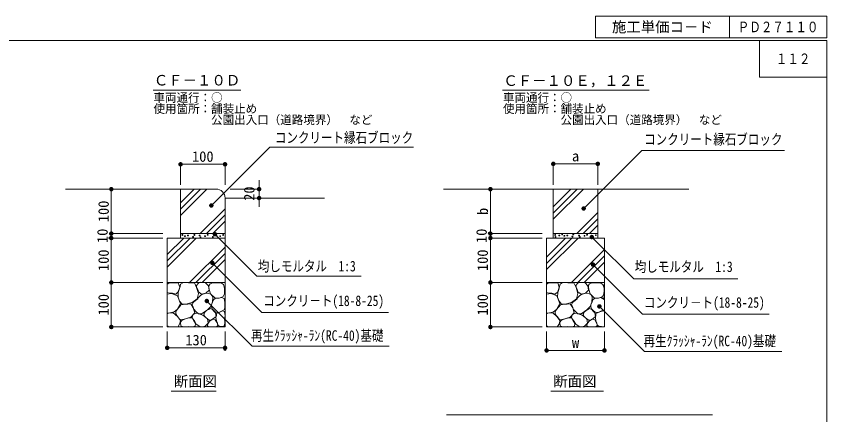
# Model space of a CAD drawing. Units: millimetres at full size, sheet at 1:10; some dimension numbers follow another scale. Extents: x 167 to 2905, y 2168 to 4034.
# Drawn here: x 1083 to 2905, y 3138 to 4034 of the extents above; entities that cross this region are included whole.
import ezdxf
from ezdxf.enums import TextEntityAlignment as Align

# ---------------------------------------------------------------- set-up
doc = ezdxf.new("R2010")
doc.units = ezdxf.units.MM
doc.header["$LTSCALE"] = 10
doc.header["$PDMODE"] = 32
doc.header["$PDSIZE"] = 5
doc.linetypes.add('USER1', pattern=[50, 37.5, -12.5])
doc.layers.add('_0-0_', color=4, linetype='Continuous', lineweight=13)
doc.layers.add('寸法', color=1, linetype='Continuous', lineweight=13)
doc.styles.add('ＭＳ ゴシック', font='')
doc.styles.get('ＭＳ ゴシック').set_extended_font_data('MS Gothic')

# ---------------------------------------------------------------- blocks, each defined once
blk = doc.blocks.new('filled_dot')
at = {"color": 0, "linetype": 'Continuous', "lineweight": -2, "const_width": 1.25}
blk.add_lwpolyline([(-0.625, 0, 1), (0.625, 0, 1)], format="xyb", close=True, dxfattribs=at)

msp = doc.modelspace()

# ---------------------------------------------------------------- linework, layer by layer
at = {"layer": '_0-0_', "color": 7}
for p, q in [((2385.14, 4034.35), (2905.25, 4034.35)), ((2385.14, 4034.35), (2385.14, 3985.97)), ((2686.34, 4034.35), (2686.34, 3985.97)), ((2905.25, 4034.35), (2905.25, 3985.97)), ((2385.14, 3985.97), (2905.25, 3985.97)), ((2753.9, 3979.49), (2753.9, 3897.49)), ((2905.25, 3897.49), (2753.9, 3897.49)), ((1391.32, 3868.22), (1588.36, 3868.22)), ((2176.73, 3868.22), (2506.06, 3868.22)), ((1532.79, 3645.45), (1194.26, 3645.45)), ((1452.79, 3645.45), (1452.79, 3535.45)), ((2595.48, 3645.45), (2043.95, 3645.45)), ((2290.54, 3645.45), (2290.54, 3535.45)), ((2390.54, 3645.45), (2390.54, 3535.45)), ((1552.79, 3625.45), (1552.79, 3545.45)), ((1552.79, 3625.45), (1776.48, 3625.45)), ((1422.79, 3535.45), (1552.55, 3535.45)), ((1422.79, 3535.45), (1422.79, 3335.45)), ((1452.79, 3545.45), (1552.79, 3545.45)), ((1552.79, 3545.45), (1552.79, 3335.45)), ((2275.54, 3535.45), (2275.54, 3335.45)), ((2275.54, 3535.45), (2405.54, 3535.45)), ((2290.54, 3545.45), (2390.54, 3545.45)), ((2405.54, 3535.45), (2405.54, 3335.45)), ((1422.79, 3435.45), (1552.79, 3435.45)), ((2275.54, 3435.45), (2405.54, 3435.45)), ((1422.79, 3335.45), (1552.79, 3335.45)), ((2275.54, 3335.45), (2405.54, 3335.45)), ((1431.81, 3191.3), (1532.86, 3191.3)), ((2284.74, 3191.3), (2403.1, 3191.3)), ((2050.45, 3138), (2648.16, 3138))]:
    msp.add_line(p, q, dxfattribs=at)
at = {"layer": '_0-0_'}
for p, q in [((1452.79, 3614.66), (1483.58, 3645.45)), ((1452.79, 3600.52), (1497.73, 3645.45)), ((2290.54, 3591.69), (2344.3, 3645.45)), ((2290.54, 3605.83), (2330.16, 3645.45)), ((1496.72, 3545.45), (1552.79, 3601.52)), ((2343.3, 3545.45), (2390.54, 3592.7)), ((1510.86, 3545.45), (1552.79, 3587.38)), ((2357.44, 3545.45), (2390.54, 3578.56)), ((1422.79, 3484.15), (1474.1, 3535.45)), ((1422.79, 3470), (1488.24, 3535.45)), ((1422.79, 3498.29), (1459.95, 3535.45)), ((2275.54, 3492.71), (2318.28, 3535.45)), ((2275.54, 3478.57), (2332.43, 3535.45)), ((2275.54, 3464.42), (2346.57, 3535.45)), ((1473.09, 3435.45), (1552.79, 3515.15)), ((1487.23, 3435.45), (1552.79, 3501.01)), ((2331.42, 3435.45), (2405.54, 3509.57)), ((1501.38, 3435.45), (1552.79, 3486.87)), ((2345.56, 3435.45), (2405.54, 3495.43)), ((2359.71, 3435.45), (2405.54, 3481.29)), ((2405.14, 3420.41), (2405.54, 3418.03)), ((2405.54, 3336.11), (2398.67, 3336.33))]:
    msp.add_line(p, q, dxfattribs=at)
at = {"layer": '_0-0_', "linetype": 'USER1'}
for p, q in [((1452.79, 3586.37), (1511.87, 3645.45)), ((2290.54, 3577.55), (2358.44, 3645.45)), ((1525.01, 3545.45), (1552.79, 3573.24)), ((2371.58, 3545.45), (2390.54, 3564.41))]:
    msp.add_line(p, q, dxfattribs=at)
at = {"layer": '_0-0_', "color": 1}
for p, q in [((1297.15, 3515.45), (1297.15, 3565.45)), ((1412.79, 3545.45), (1297.15, 3545.45)), ((1297.15, 3435.45), (1297.15, 3535.45)), ((1412.79, 3535.45), (1297.15, 3535.45)), ((1412.79, 3535.45), (1297.15, 3535.45)), ((1362.79, 3435.45), (1297.15, 3435.45))]:
    msp.add_line(p, q, dxfattribs=at)
at = {"layer": '_0-0_', "color": 6}
msp.add_lwpolyline([(2905.25, 3979.49), (167.12, 3979.49), (167.12, 2167.67), (2905.25, 2167.67)], close=True, dxfattribs=at)
at = {"layer": '_0-0_', "color": 1}
for points in [[(1521.96, 3608.61), (1529.03, 3615.69), (1653.12, 3739.85), (1976.39, 3739.85)], [(2358.83, 3601.87), (2365.9, 3608.94), (2489.46, 3732.5), (2810.23, 3732.5)], [(1529.96, 3544.01), (1537.03, 3536.94), (1624.12, 3449.85), (1858.51, 3449.85)], [(2377.06, 3537.74), (2384.13, 3530.67), (2471.22, 3443.58), (2705.62, 3443.58)], [(1524.25, 3479.59), (1531.32, 3472.52), (1635.67, 3368.17), (1920.11, 3368.17)], [(2379.78, 3475.71), (2386.85, 3468.64), (2491.2, 3364.29), (2775.64, 3364.29)], [(1511.79, 3393.95), (1518.86, 3386.88), (1613.52, 3292.21), (1921.71, 3292.21)], [(2394.11, 3381.79), (2401.18, 3374.72), (2495.85, 3280.06), (2804.03, 3280.06)]]:
    msp.add_lwpolyline(points, dxfattribs=at)
at = {"layer": '_0-0_'}
for points in [[(1422.79, 3431.86), (1426.45, 3434.16), (1432.78, 3434.92), (1447.72, 3434.92), (1451.26, 3425.06), (1447.72, 3414.18), (1442.15, 3409.63), (1434.81, 3411.15)], [(2275.54, 3431.86), (2279.21, 3434.16), (2285.53, 3434.92), (2300.47, 3434.92), (2304.01, 3425.06), (2300.47, 3414.18), (2294.9, 3409.63), (2287.56, 3411.15)], [(2405.54, 3431.31), (2403.73, 3428.06), (2405.35, 3423.43), (2405.14, 3420.41)], [(1434.81, 3411.15), (1427.72, 3411.4), (1422.79, 3413.13)], [(1422.79, 3408.92), (1432.71, 3410.9), (1445.69, 3405.33), (1452.52, 3388.39), (1444.91, 3374.9), (1438.36, 3369.84), (1432.71, 3367.76)], [(2287.56, 3411.15), (2280.47, 3411.4), (2275.54, 3413.13)], [(2275.54, 3408.92), (2285.46, 3410.9), (2298.44, 3405.33), (2305.28, 3388.39), (2297.67, 3374.9), (2291.12, 3369.84), (2285.46, 3367.76)], [(2405.54, 3396.21), (2404.35, 3398.38), (2402.13, 3403.62), (2404.55, 3409.46), (2405.54, 3410.56)], [(2399.07, 3371.59), (2393.02, 3368.77), (2387.78, 3367.76), (2384.35, 3368.56), (2380.12, 3372.39), (2376.69, 3376.02), (2374.88, 3380.65), (2375.28, 3385.29), (2376.89, 3390.12), (2379.52, 3396.77), (2383.95, 3399.99), (2392.22, 3400.19), (2397.46, 3401.61), (2404.52, 3397.58), (2405.54, 3395.57)], [(2398.67, 3336.33), (2392.62, 3337.14), (2389.39, 3339.75), (2388.39, 3344.79), (2385.97, 3349.42), (2385.16, 3356.68), (2385.97, 3361.51), (2385.97, 3365.95), (2395.04, 3369.37), (2405.54, 3372.37)], [(2405.54, 3373.96), (2404.72, 3373), (2399.07, 3371.59)], [(1432.71, 3367.76), (1424.67, 3366.86), (1422.79, 3367.1)], [(1422.79, 3364.97), (1425.3, 3366.72), (1436.5, 3366.95), (1446.07, 3359.02), (1452.37, 3350.39), (1451.44, 3343.63), (1447.47, 3336.4), (1439.3, 3335.7), (1426.47, 3335.94), (1422.79, 3337.85)], [(2285.46, 3367.76), (2277.42, 3366.86), (2275.54, 3367.1)], [(2275.54, 3364.97), (2278.05, 3366.72), (2289.25, 3366.95), (2298.82, 3359.02), (2305.12, 3350.39), (2304.19, 3343.63), (2300.22, 3336.4), (2292.05, 3335.7), (2279.22, 3335.94), (2275.54, 3337.85)]]:
    msp.add_lwpolyline(points, dxfattribs=at)
for points in [[(1450.75, 3393.19), (1447.46, 3402.3), (1447.72, 3412.67), (1449.99, 3419.75), (1451.76, 3426.83), (1453.03, 3431.38), (1457.84, 3434.67), (1463.15, 3435.68), (1470.49, 3434.92), (1477.58, 3434.42), (1483.91, 3434.42), (1488.97, 3424.55), (1493.27, 3410.9), (1490.24, 3398.5), (1478.59, 3390.16), (1464.67, 3387.12), (1456.07, 3386.87)], [(1491.5, 3419.64), (1488.87, 3425.14), (1488.39, 3428.97), (1492.22, 3433.03), (1497.72, 3435.9), (1502.98, 3435.18), (1509.2, 3434.46), (1515.42, 3427.77), (1517.09, 3418.45), (1509.92, 3411.76), (1500.11, 3409.13), (1493.17, 3414.15)], [(1517.35, 3419.89), (1516.64, 3425.14), (1517.12, 3429.21), (1519.51, 3432.31), (1525.01, 3434.7), (1532.66, 3434.94), (1539.6, 3434.7), (1544.86, 3434.22), (1549.4, 3430.88), (1551.8, 3422.75), (1551.8, 3417.5), (1551.56, 3409.85), (1548.69, 3404.35), (1541.99, 3401), (1530.27, 3400.29), (1520.46, 3409.85)], [(2303.5, 3393.19), (2300.21, 3402.3), (2300.47, 3412.67), (2302.74, 3419.75), (2304.52, 3426.83), (2305.78, 3431.38), (2310.59, 3434.67), (2315.91, 3435.68), (2323.25, 3434.92), (2330.33, 3434.42), (2336.66, 3434.42), (2341.72, 3424.55), (2346.03, 3410.9), (2342.99, 3398.5), (2331.35, 3390.16), (2317.42, 3387.12), (2308.82, 3386.87)], [(2344.25, 3419.64), (2341.62, 3425.14), (2341.14, 3428.97), (2344.97, 3433.03), (2350.47, 3435.9), (2355.73, 3435.18), (2361.95, 3434.46), (2368.17, 3427.77), (2369.84, 3418.45), (2362.67, 3411.76), (2352.86, 3409.13), (2345.93, 3414.15)], [(2370.11, 3419.89), (2369.39, 3425.14), (2369.87, 3429.21), (2372.26, 3432.31), (2377.76, 3434.7), (2385.41, 3434.94), (2392.35, 3434.7), (2397.61, 3434.22), (2402.15, 3430.88), (2404.55, 3422.75), (2404.55, 3417.5), (2404.31, 3409.85), (2401.44, 3404.35), (2394.74, 3401), (2383.02, 3400.29), (2373.21, 3409.85)], [(1487.46, 3370.17), (1482.67, 3375.19), (1481.48, 3380.21), (1479.09, 3385.47), (1481.24, 3390.49), (1486.74, 3395.27), (1491.28, 3398.61), (1493.2, 3401.96), (1497.5, 3406.5), (1500.85, 3408.65), (1507.79, 3410.8), (1514.48, 3411.28), (1521.9, 3408.41), (1525.49, 3403.16), (1524.77, 3391.44), (1520.94, 3381.89), (1513.53, 3373.76), (1500.13, 3364.68), (1493.2, 3365.39)], [(2340.21, 3370.17), (2335.43, 3375.19), (2334.23, 3380.21), (2331.84, 3385.47), (2333.99, 3390.49), (2339.49, 3395.27), (2344.04, 3398.61), (2345.95, 3401.96), (2350.25, 3406.5), (2353.6, 3408.65), (2360.54, 3410.8), (2367.24, 3411.28), (2374.65, 3408.41), (2378.24, 3403.16), (2377.52, 3391.45), (2373.69, 3381.89), (2366.28, 3373.76), (2352.88, 3364.68), (2345.95, 3365.39)], [(1546.32, 3371.59), (1540.27, 3368.77), (1535.03, 3367.76), (1531.6, 3368.56), (1527.37, 3372.39), (1523.94, 3376.02), (1522.13, 3380.65), (1522.53, 3385.29), (1524.14, 3390.12), (1526.76, 3396.77), (1531.2, 3399.99), (1539.47, 3400.19), (1544.71, 3401.61), (1550.89, 3399.42), (1552.39, 3391.07), (1552.55, 3380.99), (1551.21, 3374.62)], [(1446.96, 3358.29), (1444.42, 3361.32), (1441.89, 3365.12), (1442.15, 3370.43), (1445.18, 3374.98), (1450.25, 3380.8), (1453.79, 3385.35), (1458.85, 3386.36), (1469.23, 3386.87), (1475.56, 3387.63), (1481.38, 3378.78), (1484.67, 3367.14), (1475.56, 3357.53), (1458.85, 3352.22), (1450.75, 3352.73)], [(1513.55, 3353.59), (1510.29, 3356.26), (1506.73, 3359.67), (1505.24, 3364.86), (1507.17, 3368.86), (1510.73, 3371.68), (1515.33, 3374.94), (1519.19, 3377.16), (1524.53, 3375.09), (1527.79, 3371.23), (1531.2, 3367.23), (1532.69, 3359.23), (1527.2, 3354.63), (1520.97, 3350.78), (1517.41, 3350.78)], [(1545.92, 3336.33), (1539.87, 3337.14), (1536.64, 3339.75), (1535.64, 3344.79), (1533.22, 3349.42), (1532.41, 3356.68), (1533.22, 3361.51), (1533.22, 3365.95), (1542.29, 3369.37), (1547.1, 3371.7), (1551.39, 3370.63), (1552.92, 3360.28), (1551.75, 3353.03), (1552.14, 3346.69), (1551.36, 3337.89)], [(2299.71, 3358.29), (2297.18, 3361.32), (2294.64, 3365.12), (2294.9, 3370.43), (2297.93, 3374.98), (2303, 3380.8), (2306.54, 3385.35), (2311.6, 3386.36), (2321.98, 3386.87), (2328.31, 3387.63), (2334.13, 3378.78), (2337.42, 3367.14), (2328.31, 3357.53), (2311.6, 3352.22), (2303.5, 3352.73)], [(2366.3, 3353.59), (2363.04, 3356.26), (2359.48, 3359.67), (2357.99, 3364.86), (2359.92, 3368.86), (2363.48, 3371.68), (2368.08, 3374.94), (2371.94, 3377.16), (2377.28, 3375.09), (2380.54, 3371.23), (2383.95, 3367.23), (2385.44, 3359.23), (2379.95, 3354.63), (2373.72, 3350.78), (2370.16, 3350.78)], [(1452.75, 3342.92), (1452.51, 3346.03), (1455.62, 3350.33), (1460.17, 3352.48), (1466.39, 3354.4), (1472.84, 3355.83), (1478.82, 3356.31), (1482.65, 3349.62), (1486.48, 3343.16), (1485.28, 3337.19), (1479.78, 3335.99), (1470.45, 3336.47), (1460.88, 3335.52), (1453.95, 3337.43)], [(1484.83, 3347.71), (1481.24, 3352.73), (1479.09, 3357.51), (1480.52, 3362.53), (1484.83, 3365.63), (1490.33, 3366.35), (1495.83, 3363.96), (1502.53, 3362.05), (1513.05, 3353.45), (1514.48, 3344.12), (1508.03, 3337.19), (1501.81, 3336), (1495.83, 3336.24), (1488.18, 3341.73)], [(1519.48, 3335.81), (1515.92, 3335.81), (1513.4, 3338.33), (1513.25, 3341.29), (1515.33, 3345.15), (1518.15, 3348.7), (1521.56, 3350.93), (1525.27, 3352.85), (1530.91, 3351.22), (1534.91, 3345), (1536.84, 3338.48), (1534.02, 3336.55), (1526.46, 3335.81)], [(2305.5, 3342.92), (2305.26, 3346.03), (2308.37, 3350.33), (2312.92, 3352.48), (2319.14, 3354.4), (2325.59, 3355.83), (2331.57, 3356.31), (2335.4, 3349.62), (2339.23, 3343.16), (2338.03, 3337.19), (2332.53, 3335.99), (2323.2, 3336.47), (2313.64, 3335.52), (2306.7, 3337.43)], [(2337.58, 3347.71), (2333.99, 3352.73), (2331.84, 3357.51), (2333.27, 3362.53), (2337.58, 3365.63), (2343.08, 3366.35), (2348.58, 3363.96), (2355.28, 3362.05), (2365.8, 3353.45), (2367.24, 3344.12), (2360.78, 3337.19), (2354.56, 3336), (2348.58, 3336.24), (2340.93, 3341.73)], [(2372.23, 3335.81), (2368.67, 3335.81), (2366.15, 3338.33), (2366, 3341.29), (2368.08, 3345.15), (2370.9, 3348.7), (2374.31, 3350.93), (2378.02, 3352.85), (2383.66, 3351.22), (2387.66, 3345), (2389.59, 3338.48), (2386.77, 3336.55), (2379.21, 3335.81)]]:
    msp.add_lwpolyline(points, close=True, dxfattribs=at)
for centre in [(1456.93, 3542.41), (1462.72, 3539.59), (1469.3, 3541.22), (1480.82, 3537.94), (1483.98, 3542.55), (1495.63, 3541.22), (1497.5, 3536.91), (1507.98, 3539.59), (1513.74, 3542.86), (1525.26, 3537.94), (1533.49, 3542.04), (1541.71, 3539.59), (1548.49, 3542.47), (2294.72, 3542.37), (2295.41, 3537.6), (2303.95, 3541.2), (2310.53, 3543.68), (2315.47, 3540.38), (2322.05, 3541.22), (2333.57, 3538.74), (2335.54, 3543.46), (2348.38, 3541.22), (2349.95, 3537.71), (2360.73, 3540.38), (2366.49, 3542.86), (2378.01, 3538.74), (2386.24, 3542.04)]:
    msp.add_circle(centre, 1, dxfattribs=at)
at = {"layer": '_0-0_', "color": 7}
msp.add_arc((1532.79, 3625.45), 20, 0, 90, dxfattribs=at)
at = {"layer": '_0-0_'}
for p in [(1293.97, 3535.45), (2146.72, 3546.35), (1552.79, 3285.19)]:
    msp.add_point(p, dxfattribs=at)
at = {"layer": '寸法'}
for p, q in [((1452.79, 3701.28), (1552.79, 3701.28)), ((1452.79, 3655.45), (1452.79, 3701.28)), ((1552.79, 3655.45), (1552.79, 3701.28)), ((2290.54, 3702.31), (2390.54, 3702.31)), ((2290.54, 3655.45), (2290.54, 3702.31)), ((2390.54, 3655.45), (2390.54, 3702.31)), ((1629.36, 3605.45), (1629.36, 3665.45)), ((1297.15, 3545.45), (1297.15, 3645.45)), ((1442.79, 3645.45), (1297.15, 3645.45)), ((1564.33, 3645.45), (1629.36, 3645.45)), ((1629.36, 3645.45), (1629.36, 3625.45)), ((2149.19, 3545.45), (2149.19, 3645.45)), ((2280.54, 3645.45), (2149.19, 3645.45)), ((1564.33, 3625.45), (1629.36, 3625.45)), ((2149.19, 3515.45), (2149.19, 3565.45)), ((1412.79, 3545.45), (1297.15, 3545.45)), ((1297.15, 3545.45), (1297.15, 3530.45)), ((2265.54, 3545.45), (2149.19, 3545.45)), ((2265.54, 3545.45), (2149.19, 3545.45)), ((2149.19, 3545.45), (2149.19, 3530.45)), ((2149.19, 3435.45), (2149.19, 3535.45)), ((2265.54, 3535.45), (2149.19, 3535.45)), ((2265.54, 3535.45), (2149.19, 3535.45)), ((1297.15, 3335.45), (1297.15, 3435.45)), ((1412.79, 3435.45), (1297.15, 3435.45)), ((2149.19, 3335.45), (2149.19, 3435.45)), ((2265.54, 3435.45), (2149.19, 3435.45)), ((2265.54, 3435.45), (2149.19, 3435.45)), ((1412.79, 3335.45), (1297.15, 3335.45)), ((2265.54, 3335.45), (2149.19, 3335.45)), ((1422.79, 3325.45), (1422.79, 3288.55)), ((1552.79, 3325.45), (1552.79, 3288.55)), ((2275.54, 3325.45), (2275.54, 3282.71)), ((2405.54, 3325.45), (2405.54, 3282.71)), ((1552.79, 3288.55), (1422.79, 3288.55)), ((2275.54, 3282.71), (2405.54, 3282.71))]:
    msp.add_line(p, q, dxfattribs=at)

# ---------------------------------------------------------------- block references
at = {"layer": '_0-0_', "color": 1, "xscale": 4, "yscale": 4}
for p, rotation in [((1521.96, 3608.61), 45), ((2358.83, 3601.87), 45), ((1297.15, 3545.45), 90), ((1297.15, 3535.45), 270), ((1297.15, 3535.45), 270), ((1529.96, 3544.01), 315), ((2377.06, 3537.74), 315), ((1524.25, 3479.59), 315), ((2379.78, 3475.71), 315), ((1297.15, 3435.45), 90), ((1511.79, 3393.95), 315), ((2394.11, 3381.79), 315)]:
    msp.add_blockref('filled_dot', p, dxfattribs=dict(at, rotation=rotation))
at = {"layer": '寸法', "xscale": 4, "yscale": 4}
for p in [(1452.79, 3701.28), (2290.54, 3702.31), (1422.79, 3288.55), (2275.54, 3282.71)]:
    msp.add_blockref('filled_dot', p, dxfattribs=at)
for p, rotation in [((1552.79, 3701.28), 180), ((2390.54, 3702.31), 180), ((1297.15, 3645.45), 270), ((1629.36, 3645.45), 90), ((2149.19, 3645.45), 270), ((1629.36, 3625.45), 270), ((1297.15, 3545.45), 90), ((2149.19, 3545.45), 90), ((2149.19, 3545.45), 90), ((2149.19, 3535.45), 270), ((2149.19, 3535.45), 270), ((1297.15, 3435.45), 270), ((2149.19, 3435.45), 270), ((2149.19, 3435.45), 90), ((1297.15, 3335.45), 90), ((2149.19, 3335.45), 90), ((1552.79, 3288.55), 180), ((2405.54, 3282.71), 180)]:
    msp.add_blockref('filled_dot', p, dxfattribs=dict(at, rotation=rotation))

# ---------------------------------------------------------------- texts
at = {"layer": '_0-0_', "color": 7, "style": 'ＭＳ ゴシック'}
msp.add_text('施工単価コ－ド', height=23.74, dxfattribs=at).set_placement((2535.74, 4010.16), align=Align.MIDDLE_CENTER)
at = {"layer": '_0-0_', "color": 7, "style": 'ＭＳ ゴシック', "width": 0.8}
for s, p in [('ＰＤ２７１１０', (2795.8, 4010.16)), ('１１２', (2829.58, 3938.49))]:
    msp.add_text(s, height=23.74, dxfattribs=at).set_placement(p, align=Align.MIDDLE_CENTER)
at = {"layer": '_0-0_', "color": 3, "style": 'ＭＳ ゴシック'}
for s, height, p in [('ＣＦ－１０Ｄ', 23.74, (1392.73, 3871.37)), ('ＣＦ－１０Ｅ，１２Ｅ', 23.74, (2178.3, 3870.48)), ('車両通行：○', 18.99, (1391.94, 3835.94)), ('車両通行：○', 18.99, (2177.36, 3835.94)), ('使用箇所：舗装止め', 18.99, (1391.94, 3810.94)), ('使用箇所：舗装止め', 18.99, (2177.36, 3810.94)), ('\u3000\u3000\u3000\u3000\u3000公園出入口（道路境界）\u3000など', 18.99, (1391.94, 3785.94)), ('\u3000\u3000\u3000\u3000\u3000公園出入口（道路境界）\u3000など', 18.99, (2177.36, 3785.94)), ('断面図', 23.74, (1437.47, 3194.29)), ('断面図', 23.74, (2290.4, 3194.29))]:
    msp.add_text(s, height=height, dxfattribs=at).set_placement(p, align=Align.BOTTOM_LEFT)
at = {"layer": '_0-0_', "color": 3, "style": 'ＭＳ ゴシック', "width": 0.8}
for s, p in [('コンクリート縁石ブロック', (1664.79, 3742.32)), ('コンクリート縁石ブロック', (2494.7, 3738.44)), ('均しモルタル\u30001:3', (1626.48, 3453.35)), ('均しモルタル\u30001:3', (2473.59, 3452.08)), ('コンクリ－ト(18-8-25)', (1638.65, 3375.51)), ('コンクリ－ト(18-8-25)', (2494.19, 3371.62)), ('再生ｸﾗｯｼｬ-ﾗﾝ(RC-40)基礎', (1611.17, 3297.25)), ('再生ｸﾗｯｼｬ-ﾗﾝ(RC-40)基礎', (2493.5, 3285.1))]:
    msp.add_text(s, height=23.74, dxfattribs=at).set_placement(p, align=Align.BOTTOM_LEFT)
at = {"layer": '_0-0_', "color": 1, "style": 'ＭＳ ゴシック'}
for s, p in [('10', (1277.15, 3540.45)), ('100', (1279.65, 3485.45))]:
    msp.add_text(s, height=23.74, rotation=90, dxfattribs=at).set_placement(p, align=Align.MIDDLE_CENTER)
at = {"layer": '寸法', "style": 'ＭＳ ゴシック'}
for s, p in [('100', (1502.79, 3718.78)), ('a', (2340.54, 3719.81)), ('130', (1487.79, 3306.05)), ('w', (2340.54, 3300.21))]:
    msp.add_text(s, height=23.74, dxfattribs=at).set_placement(p, align=Align.MIDDLE_CENTER)
for s, p in [('20', (1607.06, 3635.45)), ('100', (1279.65, 3595.45)), ('b', (2131.69, 3595.45)), ('10', (2129.19, 3540.45)), ('100', (2131.69, 3485.45)), ('100', (1279.65, 3385.45)), ('100', (2131.69, 3385.45))]:
    msp.add_text(s, height=23.74, rotation=90, dxfattribs=at).set_placement(p, align=Align.MIDDLE_CENTER)

doc.saveas('drawing.dxf')
